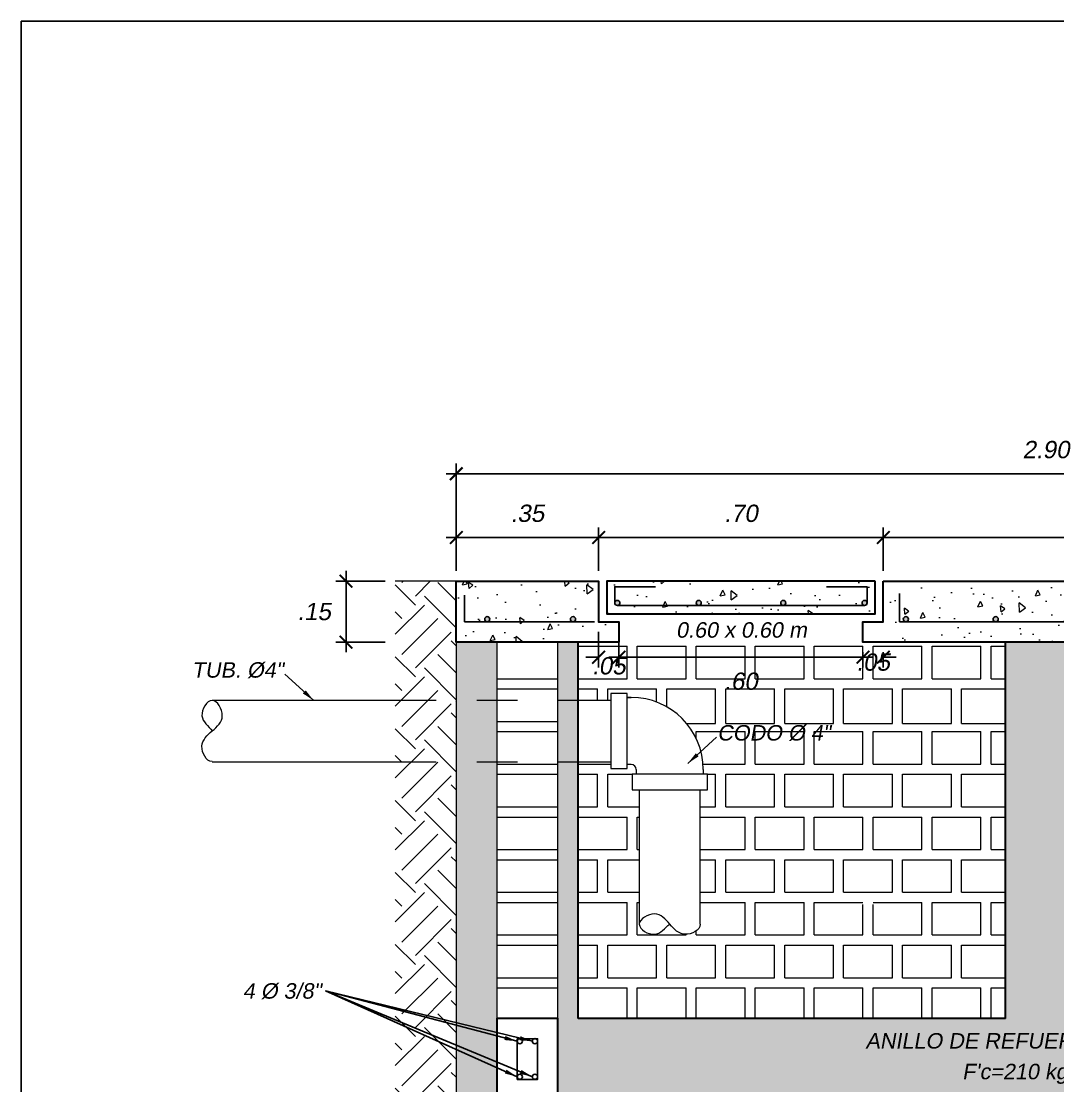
# Model space of a CAD drawing. Header units: metres. Extents: x 4293 to 4528, y 2596 to 2639.
# Drawn here: x 4411.751 to 4414.299, y 2628.145 to 2630.762 of the extents above; entities that cross this region are included whole.
import ezdxf
from ezdxf.enums import TextEntityAlignment as Align

# ---------------------------------------------------------------- set-up
doc = ezdxf.new("R2010")
doc.units = ezdxf.units.M
doc.linetypes.add('DASHED2', pattern=[0.375, 0.25, -0.125])
for name, color, linetype, lineweight in [('a. acero', 150, 'Continuous', 25), ('a. grava', 252, 'Continuous', 5), ('a. Ladrillos', 24, 'Continuous', 15), ('a. terreno', 79, 'Continuous', 9), ('a. Tuberias', 142, 'Continuous', 20), ('A.B LADRILLO', 24, 'Continuous', 5), ('A.Texto', 180, 'Continuous', 5), ('cimiento', 6, 'Continuous', 30), ('concreto', 252, 'Continuous', 5), ('Cotas', 170, 'Continuous', 5), ('Sombreados', 8, 'Continuous', 5)]:
    doc.layers.add(name, color=color, linetype=linetype, lineweight=lineweight)
doc.styles.add('ARIAL', font='arial.ttf', dxfattribs={"oblique": 10})
doc.dimstyles.new('Esc 1-25', dxfattribs={"dimscale": 0.25, "dimtxt": 0.15, "dimasz": 0.125, "dimexe": 0.1, "dimexo": 0.1, "dimgap": 0.15, "dimtad": 2, "dimtih": 1, "dimtoh": 1, "dimzin": 4, "dimdsep": 46, "dimtxsty": 'ARIAL', "dimblk": 'ARCHTICK', "dimcen": 0.5, "dimdle": 0.1, "dimadec": 0, "dimazin": 0, "dimtfac": 1, "dimtofl": 0, "dimtmove": 2, "dimatfit": 3, "dimfxl": 1, "dimtolj": 1, "dimtzin": 0, "dimarcsym": 1})
pattern_1 = [(95, (4379.37553, 2628.99368), (0.1103104, 0.0925614), [0.015, -0.165]), (40, (4379.37553, 2628.99368), (-0.12599843, 0.08675363), [0.012, -0.132]), (145.4514, (4379.38472, 2629.0014), (-0.0156879, 0.17931506), [0.01274804, -0.1402284]), (91.1842, (4379.34724, 2629.02197), (0.1743386, 0.12752275), [0.0225, -0.2475]), (141.6356, (4379.36177, 2629.0326), (-0.0055798, 0.2699423), [0.019122, -0.2103426]), (36.1842, (4379.34724, 2629.02197), (-0.00558, 0.2699423), [0.018, -0.198]), (66, (4379.36846, 2629.02904), (0.1413543, 0.0274765), [0.015, -0.165]), (11, (4379.36846, 2629.02904), (-0.0681417, 0.1369617), [0.012, -0.132]), (116.4514, (4379.38024, 2629.03133), (0.0732127, 0.1644381), [0.01274804, -0.1402284]), (82.5, (4379.37553, 2628.99368), (-0.04535864, 0.04879796), [0, -0.1304, 0, -0.134, 0, -0.1325]), (52.5, (4379.37553, 2628.99368), (-0.01857459, 0.09298189), [0, -0.0764, 0, -0.1274, 0, -0.0505]), (12.5, (4379.34399, 2628.962144), (0.07868363, 0.07230415), [0, -0.05, 0, -0.156, 0, -0.207]), (2.5, (4379.32985, 2628.948), (0.068318, 0.09663196), [0, -0.065, 0, -0.1036, 0, -0.147])]

# ---------------------------------------------------------------- blocks, each defined once
blk = doc.blocks.new('_ArchTick')
at = {"color": 0, "linetype": 'ByBlock', "const_width": 0.15}
blk.add_lwpolyline([(-0.5, -0.5), (0.5, 0.5)], dxfattribs=at)
blk = doc.blocks.new('*D398')
at = {"layer": 'Cotas', "color": 0, "lineweight": -2, "transparency": 16777216}
for p, q in [((4412.5499, 2629.4103), (4412.5499, 2629.2103)), ((4412.6457, 2629.3853), (4412.5249, 2629.3853)), ((4412.6457, 2629.2353), (4412.5249, 2629.2353))]:
    blk.add_line(p, q, dxfattribs=at)
at = {"layer": 'Defpoints', "color": 0, "transparency": 16777216}
for p in [(4412.6707, 2629.3853), (4412.5499, 2629.2353), (4412.6707, 2629.2353)]:
    blk.add_point(p, dxfattribs=at)
at = {"layer": 'Cotas', "color": 0, "lineweight": -2, "transparency": 16777216, "xscale": 0.03125, "yscale": 0.03125, "zscale": 0.03125}
for p, rotation in [((4412.5499, 2629.3853), 90), ((4412.5499, 2629.2353), 270)]:
    blk.add_blockref('_ArchTick', p, dxfattribs=dict(at, rotation=rotation))
at = {"layer": 'Cotas', "color": 0, "transparency": 16777216, "insert": (4412.4713, 2629.3103), "char_height": 0.0425, "attachment_point": 5, "style": 'ARIAL'}
blk.add_mtext('\\A1;.15', dxfattribs=at)
blk = doc.blocks.new('*D415')
at = {"layer": 'Cotas', "color": 0, "lineweight": -2, "transparency": 16777216}
for p, q in [((4413.8707, 2629.4103), (4413.8707, 2629.5176)), ((4415.4707, 2629.4103), (4415.4707, 2629.5176)), ((4415.4957, 2629.4926), (4413.8457, 2629.4926))]:
    blk.add_line(p, q, dxfattribs=at)
at = {"layer": 'Defpoints', "color": 0, "transparency": 16777216}
for p in [(4413.8707, 2629.4926), (4413.8707, 2629.3853), (4415.4707, 2629.3853)]:
    blk.add_point(p, dxfattribs=at)
at = {"layer": 'Cotas', "color": 0, "lineweight": -2, "transparency": 16777216, "xscale": 0.03125, "yscale": 0.03125, "zscale": 0.03125, "rotation": 180}
blk.add_blockref('_ArchTick', (4413.8707, 2629.4926), dxfattribs=at)
at = {"layer": 'Cotas', "color": 0, "lineweight": -2, "transparency": 16777216, "xscale": 0.03125, "yscale": 0.03125, "zscale": 0.03125}
blk.add_blockref('_ArchTick', (4415.4707, 2629.4926), dxfattribs=at)
at = {"layer": 'Cotas', "color": 0, "transparency": 16777216, "insert": (4414.6707, 2629.5518), "char_height": 0.0425, "attachment_point": 5, "style": 'ARIAL'}
blk.add_mtext('\\A1;1.60', dxfattribs=at)
blk = doc.blocks.new('*D416')
at = {"layer": 'Cotas', "color": 0, "lineweight": -2, "transparency": 16777216}
for p, q in [((4413.1707, 2629.4103), (4413.1707, 2629.5176)), ((4413.8707, 2629.4103), (4413.8707, 2629.5176)), ((4413.8957, 2629.4926), (4413.1457, 2629.4926))]:
    blk.add_line(p, q, dxfattribs=at)
at = {"layer": 'Defpoints', "color": 0, "transparency": 16777216}
for p in [(4413.1707, 2629.4926), (4413.1707, 2629.3853), (4413.8707, 2629.3853)]:
    blk.add_point(p, dxfattribs=at)
at = {"layer": 'Cotas', "color": 0, "lineweight": -2, "transparency": 16777216, "xscale": 0.03125, "yscale": 0.03125, "zscale": 0.03125, "rotation": 180}
blk.add_blockref('_ArchTick', (4413.1707, 2629.4926), dxfattribs=at)
at = {"layer": 'Cotas', "color": 0, "lineweight": -2, "transparency": 16777216, "xscale": 0.03125, "yscale": 0.03125, "zscale": 0.03125}
blk.add_blockref('_ArchTick', (4413.8707, 2629.4926), dxfattribs=at)
at = {"layer": 'Cotas', "color": 0, "transparency": 16777216, "insert": (4413.5207, 2629.5518), "char_height": 0.0425, "attachment_point": 5, "style": 'ARIAL'}
blk.add_mtext('\\A1;.70', dxfattribs=at)
blk = doc.blocks.new('*D417')
at = {"layer": 'Cotas', "color": 0, "lineweight": -2, "transparency": 16777216}
for p, q in [((4412.8207, 2629.4103), (4412.8207, 2629.5176)), ((4413.1707, 2629.4103), (4413.1707, 2629.5176)), ((4413.1957, 2629.4926), (4412.7957, 2629.4926))]:
    blk.add_line(p, q, dxfattribs=at)
at = {"layer": 'Defpoints', "color": 0, "transparency": 16777216}
for p in [(4412.8207, 2629.4926), (4412.8207, 2629.3853), (4413.1707, 2629.3853)]:
    blk.add_point(p, dxfattribs=at)
at = {"layer": 'Cotas', "color": 0, "lineweight": -2, "transparency": 16777216, "xscale": 0.03125, "yscale": 0.03125, "zscale": 0.03125, "rotation": 180}
blk.add_blockref('_ArchTick', (4412.8207, 2629.4926), dxfattribs=at)
at = {"layer": 'Cotas', "color": 0, "lineweight": -2, "transparency": 16777216, "xscale": 0.03125, "yscale": 0.03125, "zscale": 0.03125}
blk.add_blockref('_ArchTick', (4413.1707, 2629.4926), dxfattribs=at)
at = {"layer": 'Cotas', "color": 0, "transparency": 16777216, "insert": (4412.9957, 2629.5519), "char_height": 0.0425, "attachment_point": 5, "style": 'ARIAL'}
blk.add_mtext('\\A1;.35', dxfattribs=at)
blk = doc.blocks.new('*D418')
at = {"layer": 'Cotas', "color": 0, "lineweight": -2, "transparency": 16777216}
for p, q in [((4412.8207, 2629.4103), (4412.8207, 2629.6743)), ((4415.7207, 2629.4103), (4415.7207, 2629.6743)), ((4415.7457, 2629.6493), (4412.7957, 2629.6493))]:
    blk.add_line(p, q, dxfattribs=at)
at = {"layer": 'Defpoints', "color": 0, "transparency": 16777216}
for p in [(4412.8207, 2629.6493), (4412.8207, 2629.3853), (4415.7207, 2629.3853)]:
    blk.add_point(p, dxfattribs=at)
at = {"layer": 'Cotas', "color": 0, "lineweight": -2, "transparency": 16777216, "xscale": 0.03125, "yscale": 0.03125, "zscale": 0.03125, "rotation": 180}
blk.add_blockref('_ArchTick', (4412.8207, 2629.6493), dxfattribs=at)
at = {"layer": 'Cotas', "color": 0, "lineweight": -2, "transparency": 16777216, "xscale": 0.03125, "yscale": 0.03125, "zscale": 0.03125}
blk.add_blockref('_ArchTick', (4415.7207, 2629.6493), dxfattribs=at)
at = {"layer": 'Cotas', "color": 0, "transparency": 16777216, "insert": (4414.2707, 2629.7085), "char_height": 0.0425, "attachment_point": 5, "style": 'ARIAL'}
blk.add_mtext('\\A1;2.90', dxfattribs=at)
blk = doc.blocks.new('A$C1AAA6F8B')
at = {"layer": 'a. Tuberias'}
for p, q in [((1.0451, 0.5926), (1.0051, 0.5926)), ((1.0051, 0.5926), (1.0051, 0.4076)), ((1.0451, 0.4076), (1.0451, 0.5926)), ((1.0451, 0.5826), (1.0551, 0.5826)), ((1.0551, 0.5826), (1.0451, 0.5826)), ((1.0051, 0.5751), (0.8751, 0.5751)), ((0.5251, 0.4235), (0.0251, 0.4235)), ((1.0051, 0.4235), (0.8751, 0.4235)), ((1.0051, 0.4076), (1.0451, 0.4076)), ((1.0551, 0.4176), (1.0451, 0.4176)), ((1.0576, 0.3951), (1.2426, 0.3951)), ((1.0576, 0.3951), (1.0576, 0.3551)), ((1.0676, 0.4051), (1.0676, 0.3951)), ((1.2326, 0.4051), (1.2326, 0.3951)), ((1.2426, 0.3551), (1.2426, 0.3951)), ((1.0576, 0.3551), (1.2426, 0.3551))]:
    blk.add_line(p, q, dxfattribs=at)
for points in [[(0.5251, 0.5751), (0.0251, 0.5751)], [(1.0751, 0.3551), (1.0751, 0.0251)], [(1.2251, 0.0251), (1.2251, 0.3551)]]:
    blk.add_lwpolyline(points, dxfattribs=at)
for centre, radius, start, end in [((1.0551, 0.4051), 0.1775, 0, 90), ((1.0551, 0.4035), 0.1775, 106.3611, 106.7151), ((1.0551, 0.4051), 0.0125, 0, 90), ((1.0551, 0.4051), 0.1775, 343.2849, 343.6389)]:
    blk.add_arc(centre, radius, start, end, dxfattribs=at)
for points, start_tangent, end_tangent in [([(0.0251, 0.4251), (0.0001, 0.4626), (0.0251, 0.5001), (0.0501, 0.5376), (0.0251, 0.5751), (0.0001, 0.5376), (0.0251, 0.5001)], (-1, 0), (0.5547, -0.83205)), ([(1.2251, 0.0251), (1.1876, 0.0001), (1.1501, 0.0251), (1.1126, 0.0501), (1.0751, 0.0251), (1.1126, 0.0001), (1.1501, 0.0251)], (0, -1), (0.83205, 0.5547))]:
    blk.add_spline(points, degree=3, dxfattribs=dict(at, start_tangent=start_tangent, end_tangent=end_tangent))
blk = doc.blocks.new('*D589')
at = {"layer": 'Cotas', "color": 0, "lineweight": -2, "transparency": 16777216}
for p, q in [((4413.1707, 2629.2603), (4413.1707, 2629.1732)), ((4413.2207, 2629.2603), (4413.2207, 2629.1732)), ((4413.1707, 2629.1982), (4413.1394, 2629.1982)), ((4413.2207, 2629.1982), (4413.2519, 2629.1982))]:
    blk.add_line(p, q, dxfattribs=at)
at = {"layer": 'Defpoints', "color": 0, "transparency": 16777216}
for p in [(4413.1707, 2629.2853), (4413.2207, 2629.2853), (4413.2207, 2629.1982)]:
    blk.add_point(p, dxfattribs=at)
at = {"layer": 'Cotas', "color": 0, "lineweight": -2, "transparency": 16777216, "xscale": 0.03125, "yscale": 0.03125, "zscale": 0.03125}
blk.add_blockref('_ArchTick', (4413.1707, 2629.1982), dxfattribs=at)
at = {"layer": 'Cotas', "color": 0, "lineweight": -2, "transparency": 16777216, "xscale": 0.03125, "yscale": 0.03125, "zscale": 0.03125, "rotation": 180}
blk.add_blockref('_ArchTick', (4413.2207, 2629.1982), dxfattribs=at)
at = {"layer": 'Cotas', "color": 0, "transparency": 16777216, "insert": (4413.1957, 2629.1769), "char_height": 0.0425, "attachment_point": 5, "style": 'ARIAL'}
blk.add_mtext('\\A1;.05', dxfattribs=at)
blk = doc.blocks.new('*D590')
at = {"layer": 'Cotas', "color": 0, "lineweight": -2, "transparency": 16777216}
for p, q in [((4413.2207, 2629.2603), (4413.2207, 2629.1732)), ((4413.1957, 2629.1982), (4413.8457, 2629.1982)), ((4413.8207, 2629.2103), (4413.8207, 2629.1732))]:
    blk.add_line(p, q, dxfattribs=at)
at = {"layer": 'Defpoints', "color": 0, "transparency": 16777216}
for p in [(4413.2207, 2629.2853), (4413.8207, 2629.2353), (4413.8207, 2629.1982)]:
    blk.add_point(p, dxfattribs=at)
at = {"layer": 'Cotas', "color": 0, "lineweight": -2, "transparency": 16777216, "xscale": 0.03125, "yscale": 0.03125, "zscale": 0.03125, "rotation": 180}
blk.add_blockref('_ArchTick', (4413.2207, 2629.1982), dxfattribs=at)
at = {"layer": 'Cotas', "color": 0, "lineweight": -2, "transparency": 16777216, "xscale": 0.03125, "yscale": 0.03125, "zscale": 0.03125}
blk.add_blockref('_ArchTick', (4413.8207, 2629.1982), dxfattribs=at)
at = {"layer": 'Cotas', "color": 0, "transparency": 16777216, "insert": (4413.5207, 2629.139), "char_height": 0.0425, "attachment_point": 5, "style": 'ARIAL'}
blk.add_mtext('\\A1;.60', dxfattribs=at)
blk = doc.blocks.new('*D591')
at = {"layer": 'Cotas', "color": 0, "lineweight": -2, "transparency": 16777216}
for p, q in [((4413.8207, 2629.1982), (4413.7894, 2629.1982)), ((4413.8207, 2629.2103), (4413.8207, 2629.1732)), ((4413.8707, 2629.2103), (4413.8707, 2629.1732)), ((4413.8707, 2629.1982), (4413.9019, 2629.1982))]:
    blk.add_line(p, q, dxfattribs=at)
at = {"layer": 'Defpoints', "color": 0, "transparency": 16777216}
for p in [(4413.8207, 2629.2353), (4413.8707, 2629.2353), (4413.8707, 2629.1982)]:
    blk.add_point(p, dxfattribs=at)
at = {"layer": 'Cotas', "color": 0, "lineweight": -2, "transparency": 16777216, "xscale": 0.03125, "yscale": 0.03125, "zscale": 0.03125}
blk.add_blockref('_ArchTick', (4413.8207, 2629.1982), dxfattribs=at)
at = {"layer": 'Cotas', "color": 0, "lineweight": -2, "transparency": 16777216, "xscale": 0.03125, "yscale": 0.03125, "zscale": 0.03125, "rotation": 180}
blk.add_blockref('_ArchTick', (4413.8707, 2629.1982), dxfattribs=at)
at = {"layer": 'Cotas', "color": 0, "transparency": 16777216, "insert": (4413.8457, 2629.186), "char_height": 0.0425, "attachment_point": 5, "style": 'ARIAL'}
blk.add_mtext('\\A1;.05', dxfattribs=at)

msp = doc.modelspace()

# ---------------------------------------------------------------- hatches: boundary and pattern name
h = msp.add_hatch(color=1)
h.set_gradient(color1=(255, 0, 0), color2=(255, 20, 20), one_color=1, tint=0.54)
edge = h.paths.add_edge_path()
edge.add_arc((4412.897, 2629.2917), 0.00635, 0, 360)
edge = h.paths.add_edge_path()
edge.add_arc((4413.1078, 2629.2917), 0.00635, 0, 360)
edge = h.paths.add_edge_path()
edge.add_arc((4413.2168, 2629.3316), 0.00625, 0, 360)
edge = h.paths.add_edge_path()
edge.add_arc((4413.4168, 2629.3316), 0.00625, 0, 360)
edge = h.paths.add_edge_path()
edge.add_arc((4413.6246, 2629.3316), 0.00625, 0, 360)
edge = h.paths.add_edge_path()
edge.add_arc((4413.8246, 2629.3316), 0.00625, 0, 360)
edge = h.paths.add_edge_path()
edge.add_arc((4413.9261, 2629.2917), 0.00635, 0, 360)
edge = h.paths.add_edge_path()
edge.add_arc((4414.1469, 2629.2917), 0.00635, 0, 360)
edge = h.paths.add_edge_path()
edge.add_arc((4414.3573, 2629.2917), 0.00635, 0, 360)
edge = h.paths.add_edge_path()
edge.add_arc((4414.5573, 2629.2917), 0.00635, 0, 360)
edge = h.paths.add_edge_path()
edge.add_arc((4414.7573, 2629.2917), 0.00635, 0, 360)
edge = h.paths.add_edge_path()
edge.add_arc((4415.0618, 2629.2917), 0.00635, 0, 360)
edge = h.paths.add_edge_path()
edge.add_arc((4415.2707, 2629.2917), 0.00635, 0, 360)
edge = h.paths.add_edge_path()
edge.add_arc((4415.4707, 2629.2917), 0.00635, 0, 360)
at = {"layer": 'a. acero'}
h = msp.add_hatch(color=1, dxfattribs=at)
h.set_gradient(color1=(255, 0, 0), color2=(255, 20, 20), one_color=1, tint=0.54)
h.paths.add_polyline_path([(4415.458, 2629.2917, 1), (4415.4707, 2629.2917, 1)])
h.paths.add_polyline_path([(4415.658, 2629.2917, 1), (4415.6707, 2629.2917, 1)])
edge = h.paths.add_edge_path()
edge.add_arc((4412.897, 2629.2917), 0.00635, 0, 360)
edge = h.paths.add_edge_path()
edge.add_arc((4413.1078, 2629.2917), 0.00635, 0, 360)
edge = h.paths.add_edge_path()
edge.add_arc((4413.2168, 2629.3316), 0.00625, 0, 360)
edge = h.paths.add_edge_path()
edge.add_arc((4413.4168, 2629.3316), 0.00625, 0, 360)
edge = h.paths.add_edge_path()
edge.add_arc((4413.6246, 2629.3316), 0.00625, 0, 360)
edge = h.paths.add_edge_path()
edge.add_arc((4413.8246, 2629.3316), 0.00625, 0, 360)
edge = h.paths.add_edge_path()
edge.add_arc((4413.9261, 2629.2917), 0.00635, 0, 360)
edge = h.paths.add_edge_path()
edge.add_arc((4414.1469, 2629.2917), 0.00635, 0, 360)
edge = h.paths.add_edge_path()
edge.add_arc((4414.3573, 2629.2917), 0.00635, 0, 360)
edge = h.paths.add_edge_path()
edge.add_arc((4414.5573, 2629.2917), 0.00635, 0, 360)
edge = h.paths.add_edge_path()
edge.add_arc((4414.7573, 2629.2917), 0.00635, 0, 360)
edge = h.paths.add_edge_path()
edge.add_arc((4415.0618, 2629.2917), 0.00635, 0, 360)
edge = h.paths.add_edge_path()
edge.add_arc((4415.2707, 2629.2917), 0.00635, 0, 360)
edge = h.paths.add_edge_path()
edge.add_arc((4415.4707, 2629.2917), 0.00635, 0, 360)
at = {"layer": 'a. grava'}
h = msp.add_hatch(dxfattribs=at)
h.set_pattern_fill('GRAVEL', color=256, scale=0.1, style=0)
h.set_pattern_definition([(228.0128, (4355.521061, 2629.093681), (-0.7999998232, -0.9000001342), [0.0134536, -1.3319088]), (184.9697, (4355.512061, 2629.083681), (1.20000010515, 0.0999991307), [0.0230868, -2.2855925]), (132.5104, (4355.489061, 2629.081681), (0.99999907183, -1.1000008674), [0.0162788, -1.6116032]), (267.2737, (4355.450061, 2629.056681), (0.09999960177, 2.0000000295), [0.0210238, -2.0813558]), (292.8337, (4355.449061, 2629.035681), (-0.50000099054, 1.19999964118), [0.0206155, -2.0409373]), (357.2737, (4355.457061, 2629.016681), (-2.0000000295, 0.09999960177), [0.0210238, -2.0813558]), (37.6942, (4355.478061, 2629.015681), (-1.30000073456, -0.99999904052), [0.0278029, -2.7524849]), (72.2553, (4355.500061, 2629.032681), (0.70000107627, 2.19999962312), [0.0262488, -2.5986321]), (121.4296, (4355.508061, 2629.057681), (-0.8000008234, 1.29999950365), [0.021095, -2.0884073]), (175.2364, (4355.497061, 2629.075681), (1.1000000946, -0.0999991533), [0.0240832, -1.1800763]), (222.3974, (4355.4730612, 2629.077681), (-1.2000007351, -1.0999992082), [0.0311448, -3.0833375]), (138.8141, (4355.549061, 2629.055681), (-0.7000002947, 0.5999997313), [0.0106301, -1.0523844]), (171.4692, (4355.541061, 2629.062681), (1.2999998285, -0.200000791), [0.0202237, -2.0021511]), (225, (4355.52106, 2629.06568), (-1e-17, -0.10000003), [0.0141421, -0.1272792]), (203.1986, (4355.514061, 2629.077681), (0.499999973, 0.2000001325), [0.0076158, -0.7539615]), (291.8014, (4355.507061, 2629.074681), (-0.099999991, 0.3000000273), [0.0107703, -0.5277462]), (30.9638, (4355.511061, 2629.064681), (0.299999802, 0.2000002484), [0.0174929, -0.5656023]), (161.5651, (4355.52606, 2629.07368), (0.200000043, -0.09999984), [0.0126491, -0.3035787]), (16.3895, (4355.449061, 2629.074681), (1.00000021984, 0.299999271), [0.01772, -1.7542845]), (70.3462, (4355.466061, 2629.079681), (-0.3999995247, -1.10000021356), [0.0148661, -1.4717408]), (293.1986, (4355.526061, 2629.093681), (-0.2000001325, 0.499999973), [0.0152315, -0.7463458]), (343.6105, (4355.532061, 2629.079681), (-1.00000021984, 0.299999271), [0.01772, -1.7542845]), (339.444, (4355.449061, 2629.012681), (-0.5000001845, 0.1999995996), [0.017088, -0.8373124]), (294.7751, (4355.465061, 2629.006681), (-0.4999992189, 1.1000003422), [0.0143178, -1.4174643]), (66.8014, (4355.527061, 2628.993681), (0.2000001325, 0.499999973), [0.0152315, -0.7463458]), (17.354, (4355.533061, 2629.007681), (-1.3000002019, -0.3999994502), [0.0167631, -1.6595424]), (69.444, (4355.478061, 2628.993681), (-0.1999995996, -0.5000001845), [0.008544, -0.8458564]), (101.3099, (4355.521061, 2628.993681), (-0.099999763, 0.400000075), [0.005099, -0.5048029]), (165.9638, (4355.52006, 2628.99868), (0.300000055, -0.099999806), [0.0206155, -0.391695]), (186.009, (4355.500061, 2629.003681), (0.9999999751, 0.09999993175), [0.019105, -1.8913923]), (303.6901, (4355.51106, 2629.05568), (-0.100000133, 0.199999956), [0.0144222, -0.3461329]), (353.1572, (4355.519061, 2629.043681), (1.69999993655, -0.2000007998), [0.0251794, -2.4927563]), (60.9454, (4355.544061, 2629.040681), (-0.4000000027, -0.7000000385), [0.0102956, -1.0192674]), (90, (4355.54906, 2629.04968), (-0.1, 0.1), [0.006, -0.094]), (120.2564, (4355.498061, 2629.006681), (0.3999994887, -0.7000002456), [0.0138924, -1.375352]), (48.0128, (4355.491061, 2629.018681), (0.7999998232, 0.9000001342), [0.0269072, -1.3184552]), (0, (4355.50906, 2629.03868), (0.1, 0.1), [0.026, -0.074]), (325.3048, (4355.535061, 2629.038681), (-0.9999994259, 0.70000086096), [0.0158114, -1.5653274]), (254.0546, (4355.548061, 2629.029681), (-0.099999989, -0.4000000127), [0.0145602, -0.7134508]), (207.646, (4355.544061, 2629.015681), (-1.89999958072, -1.00000077132), [0.0237065, -2.3469474]), (175.4261, (4355.523061, 2629.004681), (-1.30000005583, 0.09999948012), [0.0250799, -2.4829074])])
h.paths.add_polyline_path([(4412.9207, 2629.2353), (4412.8207, 2629.2353), (4412.8207, 2625.6403), (4412.9207, 2625.6403)])
at = {"layer": 'a. terreno', "ltscale": 0.5}
h = msp.add_hatch(dxfattribs=at)
h.set_pattern_fill('EARTH', color=256, scale=0.5, angle=45, style=0)
h.set_pattern_definition([(45, (4249.37845, 2616.79735), (1e-17, 0.1767767), [0.125, -0.125]), (45, (4249.34531, 2616.83049), (1e-17, 0.1767767), [0.125, -0.125]), (45, (4249.31216, 2616.86364), (1e-17, 0.1767767), [0.125, -0.125]), (135, (4249.31216, 2616.88573), (-0.1767767, 3e-17), [0.125, -0.125]), (135, (4249.34531, 2616.91888), (-0.1767767, 3e-17), [0.125, -0.125]), (135, (4249.37845, 2616.95203), (-0.1767767, 3e-17), [0.125, -0.125])])
h.paths.add_polyline_path([(4412.8207, 2629.3853), (4412.6707, 2629.3853), (4412.6707, 2625.6403), (4412.8207, 2625.6403)])
at = {"layer": 'concreto', "ltscale": 2}
h = msp.add_hatch(dxfattribs=at)
h.set_pattern_fill('AR-CONC', color=256, scale=0.02, angle=45, style=0)
h.set_pattern_definition([(95, (4379.37553, 2628.99368), (0.1103104, 0.0925614), [0.015, -0.165]), (40, (4379.37553, 2628.99368), (-0.12599843, 0.0867536), [0.012, -0.132]), (145.4514, (4379.38472, 2629.0014), (-0.0156879, 0.17931506), [0.01274804, -0.1402284]), (91.1842, (4379.34724, 2629.02197), (0.1743386, 0.12752275), [0.0225, -0.2475]), (141.6356, (4379.36177, 2629.0326), (-0.0055798, 0.2699423), [0.019122, -0.2103426]), (36.1842, (4379.34724, 2629.02197), (-0.00558, 0.2699423), [0.018, -0.198]), (66, (4379.36846, 2629.02904), (0.1413543, 0.0274765), [0.015, -0.165]), (11, (4379.36846, 2629.02904), (-0.0681417, 0.1369617), [0.012, -0.132]), (116.4514, (4379.38024, 2629.03133), (0.0732127, 0.1644381), [0.01274804, -0.1402284]), (82.5, (4379.37553, 2628.99368), (-0.04535864, 0.04879796), [0, -0.1304, 0, -0.134, 0, -0.1325]), (52.5, (4379.37553, 2628.99368), (-0.01857459, 0.09298189), [0, -0.0764, 0, -0.1274, 0, -0.0505]), (12.5, (4379.34399, 2628.962144), (0.07868363, 0.07230415), [0, -0.05, 0, -0.156, 0, -0.207]), (2.5, (4379.32985, 2628.948), (0.068318, 0.09663196), [0, -0.065, 0, -0.1036, 0, -0.147])])
h.paths.add_polyline_path([(4412.8207, 2629.2353), (4413.2207, 2629.2353), (4413.2207, 2629.2853), (4413.1707, 2629.2853), (4413.1707, 2629.3853), (4412.8207, 2629.3853)])
h.paths.add_polyline_path([(4412.8907, 2629.3553), (4413.1141, 2629.3553), (4413.1141, 2629.2917, -0.414214), (4413.1078, 2629.2853), (4412.897, 2629.2853, -0.414214), (4412.8907, 2629.2917)], flags=16)
h.paths.add_polyline_path([(4412.9034, 2629.349, -1), (4412.8907, 2629.349, -1)], flags=16)
h.paths.add_polyline_path([(4413.1141, 2629.349, -1), (4413.1014, 2629.349, -1)], flags=16)
h.paths.add_polyline_path([(4413.1078, 2629.2853, -0.414214), (4413.1014, 2629.2917, -1), (4413.1141, 2629.2917), (4413.1141, 2629.349, -1), (4413.1014, 2629.349, -0.414214), (4413.1078, 2629.3553), (4412.897, 2629.3553, -0.414214), (4412.9034, 2629.349, -1), (4412.8907, 2629.349), (4412.8907, 2629.2917, -1), (4412.9034, 2629.2917, -0.414214), (4412.897, 2629.2853)], flags=17)
at = {"layer": 'concreto'}
h = msp.add_hatch(dxfattribs=at)
h.set_pattern_fill('AR-CONC', color=256, scale=0.02, angle=45, style=0)
h.set_pattern_definition(pattern_1)
h.paths.add_polyline_path([(4413.1907, 2629.3853), (4413.1907, 2629.3053), (4413.8507, 2629.3053), (4413.8507, 2629.3853)])
h.paths.add_polyline_path([(4413.4168, 2629.3253, -2.414214), (4413.423, 2629.3316, -0.414214), (4413.4168, 2629.3253), (4413.6246, 2629.3253, -2.414214), (4413.6308, 2629.3316, -0.414214), (4413.6246, 2629.3253), (4413.8246, 2629.3253, -2.414214), (4413.8308, 2629.3316, -0.414214), (4413.8246, 2629.3253), (4413.2168, 2629.3253, -2.414214), (4413.223, 2629.3316, -0.414214), (4413.2168, 2629.3253)], flags=16)
h = msp.add_hatch(dxfattribs=at)
h.set_pattern_fill('AR-CONC', color=256, scale=0.02, angle=45, style=0)
h.set_pattern_definition(pattern_1)
h.paths.add_polyline_path([(4413.8707, 2629.3853), (4413.8707, 2629.2353), (4415.7207, 2629.2353), (4415.7207, 2629.3853), (4415.1392, 2629.3853), (4415.1497, 2629.3452), (4415.0924, 2629.3853)])
at = {"layer": 'concreto', "ltscale": 0.5}
h = msp.add_hatch(dxfattribs=at)
h.set_pattern_fill('AR-CONC', color=256, scale=0.02, angle=45, style=0)
h.set_pattern_definition([(95, (4266.67624, 2616.79735), (0.1103104, 0.09256142), [0.015, -0.165]), (40, (4266.67624, 2616.79735), (-0.12599843, 0.08675363), [0.012, -0.132]), (145.4514, (4266.68544, 2616.80506), (-0.0156879, 0.17931506), [0.01274804, -0.14022842]), (91.1842, (4266.64796, 2616.82563), (0.1743386, 0.12752275), [0.0225, -0.2475]), (141.6356, (4266.66249, 2616.83626), (-0.0055798, 0.26994234), [0.01912206, -0.2103426]), (36.1842, (4266.64796, 2616.82563), (-0.00558, 0.26994233), [0.018, -0.198]), (66, (4266.66917, 2616.8327), (0.14135431, 0.027476495), [0.015, -0.165]), (11, (4266.66917, 2616.8327), (-0.06814172, 0.13696169), [0.012, -0.132]), (116.4514, (4266.68095, 2616.83499), (0.07321272, 0.16443812), [0.01274804, -0.14022842]), (82.5, (4266.676245, 2616.797346), (-0.045358637, 0.048797964), [0, -0.1304, 0, -0.134, 0, -0.1325]), (52.5, (4266.676245, 2616.797346), (-0.01857459, 0.09298189), [0, -0.0764, 0, -0.1274, 0, -0.0505]), (12.5, (4266.64471, 2616.76581), (0.078683633, 0.072304152), [0, -0.05, 0, -0.156, 0, -0.207]), (2.5, (4266.63057, 2616.75167), (0.068317997, 0.09663196), [0, -0.065, 0, -0.1036, 0, -0.147])])
h.paths.add_polyline_path([(4415.1207, 2626.1403), (4415.4707, 2626.1403), (4415.4707, 2626.2903), (4415.4707, 2627.1003), (4415.4707, 2627.3003), (4415.4707, 2628.1103), (4415.4707, 2628.3103), (4415.4707, 2629.2353), (4415.4207, 2629.2353), (4415.4207, 2628.3103), (4414.3707, 2628.3103), (4414.3707, 2629.2353), (4414.1707, 2629.2353), (4414.1707, 2628.3103), (4413.1207, 2628.3103), (4413.1207, 2628.9403), (4413.0707, 2628.9403), (4413.0707, 2628.3103), (4413.0707, 2628.1103), (4413.0707, 2627.3003), (4413.0707, 2627.1003), (4413.0707, 2626.2903), (4413.0707, 2626.1403), (4413.4207, 2626.1403)])
h.paths.add_polyline_path([(4414.1707, 2626.2903), (4413.1207, 2626.2903), (4413.1207, 2627.1003), (4414.1707, 2627.1003)], flags=16)
h.paths.add_polyline_path([(4414.3707, 2627.1003), (4415.4207, 2627.1003), (4415.4207, 2626.2903), (4414.3707, 2626.2903)], flags=16)
h.paths.add_polyline_path([(4414.1707, 2627.3003), (4413.1207, 2627.3003), (4413.1207, 2628.1103), (4414.1707, 2628.1103)], flags=16)
h.paths.add_polyline_path([(4414.3707, 2627.3003), (4414.3707, 2628.1103), (4415.4207, 2628.1103), (4415.4207, 2627.3003)], flags=16)
h.paths.add_polyline_path([(4413.0707, 2629.0919), (4413.1207, 2629.0919), (4413.1207, 2629.2353), (4413.0707, 2629.2353)])
h.paths.add_polyline_path([(4413.0707, 2628.9403), (4413.1207, 2628.9403), (4413.1207, 2629.0919), (4413.0707, 2629.0919)], flags=17)

# ---------------------------------------------------------------- linework, layer by layer
at = {"ltscale": 0.5}
msp.add_lwpolyline([(4411.7515, 2630.7619), (4416.9051, 2630.7619), (4416.9051, 2624.1699), (4411.7515, 2624.1699)], close=True, dxfattribs=at)
at = {"layer": 'a. acero'}
for points in [[(4413.2105, 2629.3316), (4413.2105, 2629.3716), (4413.3105, 2629.3716)], [(4413.8308, 2629.3316), (4413.8308, 2629.3716), (4413.7308, 2629.3716)], [(4412.841, 2629.2853), (4412.841, 2629.3512)], [(4413.9107, 2629.2853), (4413.9107, 2629.3553)], [(4413.8246, 2629.3253), (4413.2168, 2629.3253)], [(4413.1603, 2629.2853), (4412.841, 2629.2853)], [(4415.6643, 2629.2853), (4413.9107, 2629.2853)]]:
    msp.add_lwpolyline(points, dxfattribs=at)
msp.add_lwpolyline([(4412.9707, 2628.1603), (4413.0207, 2628.1603), (4413.0207, 2628.2603), (4412.9707, 2628.2603)], close=True, dxfattribs=at)
at = {"layer": 'a. acero', "ltscale": 0.005}
for centre in [(4413.2168, 2629.3316), (4413.4168, 2629.3316), (4413.6246, 2629.3316), (4413.8246, 2629.3316)]:
    msp.add_circle(centre, 0.00625, dxfattribs=at)
at = {"layer": 'a. acero'}
for centre in [(4412.897, 2629.2917), (4413.1078, 2629.2917), (4413.9261, 2629.2917), (4414.1469, 2629.2917), (4412.977, 2628.254), (4413.0143, 2628.254), (4412.977, 2628.1667), (4413.0143, 2628.1667)]:
    msp.add_circle(centre, 0.00635, dxfattribs=at)
at = {"layer": 'a. grava'}
msp.add_line((4412.8207, 2629.2353), (4412.8207, 2625.6403), dxfattribs=at)
at = {"layer": 'a. Ladrillos'}
for p, q in [((4412.9207, 2629.2353), (4412.9207, 2628.3103)), ((4413.0707, 2628.3103), (4413.0707, 2629.2353)), ((4412.9207, 2629.1453), (4413.0707, 2629.1453)), ((4412.9207, 2629.1203), (4413.0707, 2629.1203)), ((4412.9207, 2629.0403), (4413.0707, 2629.0403)), ((4412.9207, 2629.0153), (4413.0707, 2629.0153)), ((4412.9207, 2628.9353), (4413.0707, 2628.9353)), ((4412.9207, 2628.9103), (4413.0707, 2628.9103)), ((4412.9207, 2628.8303), (4413.0707, 2628.8303)), ((4412.9207, 2628.8053), (4413.0707, 2628.8053)), ((4412.9207, 2628.7253), (4413.0707, 2628.7253)), ((4412.9207, 2628.7003), (4413.0707, 2628.7003)), ((4412.9207, 2628.6203), (4413.0707, 2628.6203)), ((4412.9207, 2628.5953), (4413.0707, 2628.5953)), ((4412.9207, 2628.5153), (4413.0707, 2628.5153)), ((4413.3857, 2628.5153), (4413.3857, 2628.5169)), ((4412.9207, 2628.4903), (4413.0707, 2628.4903)), ((4412.9207, 2628.4103), (4413.0707, 2628.4103)), ((4412.9207, 2628.3853), (4413.0707, 2628.3853))]:
    msp.add_line(p, q, dxfattribs=at)
msp.add_lwpolyline([(4413.2657, 2628.5953), (4413.2707, 2628.5953)], dxfattribs=at)
at = {"layer": 'a. terreno'}
msp.add_line((4412.8207, 2629.3853), (4412.6707, 2629.3853), dxfattribs=at)
at = {"layer": 'a. Tuberias', "linetype": 'DASHED2', "ltscale": 0.1}
for p, q in [((4413.1711, 2629.0919), (4412.7207, 2629.0919)), ((4413.1711, 2628.9403), (4412.7207, 2628.9403))]:
    msp.add_line(p, q, dxfattribs=at)
at = {"layer": 'A.B LADRILLO'}
for p, q in [((4413.2407, 2629.1453), (4413.2407, 2629.2253)), ((4413.2657, 2629.1453), (4413.2657, 2629.2253)), ((4413.3857, 2629.1453), (4413.3857, 2629.2253)), ((4413.4107, 2629.1453), (4413.4107, 2629.2253)), ((4413.5307, 2629.1453), (4413.5307, 2629.2253)), ((4413.5557, 2629.1453), (4413.5557, 2629.2253)), ((4413.6757, 2629.1453), (4413.6757, 2629.2253)), ((4413.7007, 2629.1453), (4413.7007, 2629.2253)), ((4413.8207, 2629.1453), (4413.8207, 2629.2253)), ((4413.8457, 2629.1453), (4413.8457, 2629.2253)), ((4413.9657, 2629.1453), (4413.9657, 2629.2253)), ((4413.9907, 2629.1453), (4413.9907, 2629.2253)), ((4414.1107, 2629.1453), (4414.1107, 2629.2253)), ((4414.1357, 2629.1453), (4414.1357, 2629.2253)), ((4413.1682, 2629.0919), (4413.1682, 2629.1203)), ((4413.1932, 2629.0919), (4413.1932, 2629.1203)), ((4413.3132, 2629.088), (4413.3132, 2629.1203)), ((4413.3382, 2629.0763), (4413.3382, 2629.1203)), ((4413.4582, 2629.0353), (4413.4582, 2629.1203)), ((4413.4832, 2629.0353), (4413.4832, 2629.1203)), ((4413.6032, 2629.0353), (4413.6032, 2629.1203)), ((4413.6282, 2629.0353), (4413.6282, 2629.1203)), ((4413.7482, 2629.0353), (4413.7482, 2629.1203)), ((4413.7732, 2629.0353), (4413.7732, 2629.1203)), ((4413.8932, 2629.0353), (4413.8932, 2629.1203)), ((4413.9182, 2629.0353), (4413.9182, 2629.1203)), ((4414.0382, 2629.0353), (4414.0382, 2629.1203)), ((4414.0632, 2629.0353), (4414.0632, 2629.1203)), ((4413.4107, 2628.9987), (4413.4107, 2629.0153)), ((4413.5307, 2628.9353), (4413.5307, 2629.0153)), ((4413.5557, 2628.9353), (4413.5557, 2629.0153)), ((4413.6757, 2628.9353), (4413.6757, 2629.0153)), ((4413.7007, 2628.9353), (4413.7007, 2629.0153)), ((4413.8207, 2628.9353), (4413.8207, 2629.0153)), ((4413.8457, 2628.9353), (4413.8457, 2629.0153)), ((4413.9657, 2628.9353), (4413.9657, 2629.0153)), ((4413.9907, 2628.9353), (4413.9907, 2629.0153)), ((4414.1107, 2628.9353), (4414.1107, 2629.0153)), ((4414.1357, 2628.9353), (4414.1357, 2629.0153)), ((4413.1682, 2628.8303), (4413.1682, 2628.9103)), ((4413.1932, 2628.8303), (4413.1932, 2628.9103)), ((4413.4582, 2628.8303), (4413.4582, 2628.9103)), ((4413.4832, 2628.8303), (4413.4832, 2628.9103)), ((4413.6032, 2628.8303), (4413.6032, 2628.9103)), ((4413.6282, 2628.8303), (4413.6282, 2628.9103)), ((4413.7482, 2628.8303), (4413.7482, 2628.9103)), ((4413.7732, 2628.8303), (4413.7732, 2628.9103)), ((4413.8932, 2628.8303), (4413.8932, 2628.9103)), ((4413.9182, 2628.8303), (4413.9182, 2628.9103)), ((4414.0382, 2628.8303), (4414.0382, 2628.9103)), ((4414.0632, 2628.8303), (4414.0632, 2628.9103)), ((4413.2407, 2628.7253), (4413.2407, 2628.8053)), ((4413.2657, 2628.7253), (4413.2657, 2628.8053)), ((4413.5307, 2628.7253), (4413.5307, 2628.8053)), ((4413.5557, 2628.7253), (4413.5557, 2628.8053)), ((4413.6757, 2628.7253), (4413.6757, 2628.8053)), ((4413.7007, 2628.7253), (4413.7007, 2628.8053)), ((4413.8207, 2628.7253), (4413.8207, 2628.8053)), ((4413.8457, 2628.7253), (4413.8457, 2628.8053)), ((4413.9657, 2628.7253), (4413.9657, 2628.8053)), ((4413.9907, 2628.7253), (4413.9907, 2628.8053)), ((4414.1107, 2628.7253), (4414.1107, 2628.8053)), ((4414.1357, 2628.7253), (4414.1357, 2628.8053)), ((4413.1682, 2628.6203), (4413.1682, 2628.7003)), ((4413.1932, 2628.6203), (4413.1932, 2628.7003)), ((4413.4582, 2628.6203), (4413.4582, 2628.7003)), ((4413.4832, 2628.6203), (4413.4832, 2628.7003)), ((4413.6032, 2628.6203), (4413.6032, 2628.7003)), ((4413.6282, 2628.6203), (4413.6282, 2628.7003)), ((4413.7482, 2628.6203), (4413.7482, 2628.7003)), ((4413.7732, 2628.6203), (4413.7732, 2628.7003)), ((4413.8932, 2628.6203), (4413.8932, 2628.7003)), ((4413.9182, 2628.6203), (4413.9182, 2628.7003)), ((4414.0382, 2628.6203), (4414.0382, 2628.7003)), ((4414.0632, 2628.6203), (4414.0632, 2628.7003)), ((4413.2407, 2628.5153), (4413.2407, 2628.5953)), ((4413.2657, 2628.5153), (4413.2657, 2628.5953)), ((4413.5307, 2628.5153), (4413.5307, 2628.5953)), ((4413.5557, 2628.5153), (4413.5557, 2628.5953)), ((4413.6757, 2628.5153), (4413.6757, 2628.5953)), ((4413.7007, 2628.5153), (4413.7007, 2628.5953)), ((4413.8207, 2628.5153), (4413.8207, 2628.5903)), ((4413.8457, 2628.5153), (4413.8457, 2628.5903)), ((4413.9657, 2628.5153), (4413.9657, 2628.5953)), ((4413.9907, 2628.5153), (4413.9907, 2628.5953)), ((4414.1107, 2628.5153), (4414.1107, 2628.5953)), ((4414.1357, 2628.5153), (4414.1357, 2628.5953)), ((4413.4107, 2628.5153), (4413.4107, 2628.5253)), ((4413.1682, 2628.4103), (4413.1682, 2628.4903)), ((4413.1932, 2628.4103), (4413.1932, 2628.4903)), ((4413.3132, 2628.4103), (4413.3132, 2628.4903)), ((4413.3382, 2628.4103), (4413.3382, 2628.4903)), ((4413.4582, 2628.4103), (4413.4582, 2628.4903)), ((4413.4832, 2628.4103), (4413.4832, 2628.4903)), ((4413.6032, 2628.4103), (4413.6032, 2628.4903)), ((4413.6282, 2628.4103), (4413.6282, 2628.4903)), ((4413.7482, 2628.4103), (4413.7482, 2628.4903)), ((4413.7732, 2628.4103), (4413.7732, 2628.4903)), ((4413.8932, 2628.4103), (4413.8932, 2628.4903)), ((4413.9182, 2628.4103), (4413.9182, 2628.4903)), ((4414.0382, 2628.4103), (4414.0382, 2628.4903)), ((4414.0632, 2628.4103), (4414.0632, 2628.4903)), ((4413.2407, 2628.3103), (4413.2407, 2628.3853)), ((4413.2657, 2628.3103), (4413.2657, 2628.3853)), ((4413.3857, 2628.3103), (4413.3857, 2628.3853)), ((4413.4107, 2628.3103), (4413.4107, 2628.3853)), ((4413.5307, 2628.3103), (4413.5307, 2628.3853)), ((4413.5557, 2628.3103), (4413.5557, 2628.3853)), ((4413.6757, 2628.3103), (4413.6757, 2628.3853)), ((4413.7007, 2628.3103), (4413.7007, 2628.3853)), ((4413.8207, 2628.3103), (4413.8207, 2628.3853)), ((4413.8457, 2628.3103), (4413.8457, 2628.3853)), ((4413.9657, 2628.3103), (4413.9657, 2628.3853)), ((4413.9907, 2628.3103), (4413.9907, 2628.3853)), ((4414.1107, 2628.3103), (4414.1107, 2628.3853)), ((4414.1357, 2628.3103), (4414.1357, 2628.3853))]:
    msp.add_line(p, q, dxfattribs=at)
for points in [[(4413.1207, 2629.2253), (4413.2407, 2629.2253)], [(4413.2657, 2629.2253), (4413.3857, 2629.2253)], [(4413.4107, 2629.2253), (4413.5307, 2629.2253)], [(4413.5557, 2629.2253), (4413.6757, 2629.2253)], [(4413.7007, 2629.2253), (4413.8207, 2629.2253)], [(4413.8457, 2629.2253), (4413.9657, 2629.2253)], [(4413.9907, 2629.2253), (4414.1107, 2629.2253)], [(4414.1357, 2629.2253), (4414.1707, 2629.2253)], [(4413.1207, 2629.1453), (4413.2407, 2629.1453)], [(4413.2657, 2629.1453), (4413.3857, 2629.1453)], [(4413.4107, 2629.1453), (4413.5307, 2629.1453)], [(4413.5557, 2629.1453), (4413.6757, 2629.1453)], [(4413.7007, 2629.1453), (4413.8207, 2629.1453)], [(4413.8457, 2629.1453), (4413.9657, 2629.1453)], [(4413.9907, 2629.1453), (4414.1107, 2629.1453)], [(4414.1357, 2629.1453), (4414.1707, 2629.1453)], [(4413.1207, 2629.1203), (4413.1682, 2629.1203)], [(4413.1932, 2629.1203), (4413.3132, 2629.1203)], [(4413.3382, 2629.1203), (4413.4582, 2629.1203)], [(4413.4832, 2629.1203), (4413.6032, 2629.1203)], [(4413.6282, 2629.1203), (4413.7482, 2629.1203)], [(4413.7732, 2629.1203), (4413.8932, 2629.1203)], [(4413.9182, 2629.1203), (4414.0382, 2629.1203)], [(4414.0632, 2629.1203), (4414.1707, 2629.1203)], [(4413.3872, 2629.0353), (4413.4582, 2629.0353)], [(4413.4832, 2629.0353), (4413.6032, 2629.0353)], [(4413.6282, 2629.0353), (4413.7482, 2629.0353)], [(4413.7732, 2629.0353), (4413.8932, 2629.0353)], [(4413.9182, 2629.0353), (4414.0382, 2629.0353)], [(4414.0632, 2629.0353), (4414.1707, 2629.0353)], [(4413.4107, 2629.0153), (4413.5307, 2629.0153)], [(4413.5557, 2629.0153), (4413.6757, 2629.0153)], [(4413.7007, 2629.0153), (4413.8207, 2629.0153)], [(4413.8457, 2629.0153), (4413.9657, 2629.0153)], [(4413.9907, 2629.0153), (4414.1107, 2629.0153)], [(4414.1357, 2629.0153), (4414.1707, 2629.0153)], [(4413.1207, 2628.9353), (4413.2007, 2628.9353)], [(4413.4277, 2628.9353), (4413.5307, 2628.9353)], [(4413.5557, 2628.9353), (4413.6757, 2628.9353)], [(4413.7007, 2628.9353), (4413.8207, 2628.9353)], [(4413.8457, 2628.9353), (4413.9657, 2628.9353)], [(4413.9907, 2628.9353), (4414.1107, 2628.9353)], [(4414.1357, 2628.9353), (4414.1707, 2628.9353)], [(4413.1207, 2628.9103), (4413.1682, 2628.9103)], [(4413.1932, 2628.9103), (4413.2532, 2628.9103)], [(4413.4382, 2628.9103), (4413.4582, 2628.9103)], [(4413.4832, 2628.9103), (4413.6032, 2628.9103)], [(4413.6282, 2628.9103), (4413.7482, 2628.9103)], [(4413.7732, 2628.9103), (4413.8932, 2628.9103)], [(4413.9182, 2628.9103), (4414.0382, 2628.9103)], [(4414.0632, 2628.9103), (4414.1707, 2628.9103)], [(4413.1207, 2628.8303), (4413.1682, 2628.8303)], [(4413.1932, 2628.8303), (4413.2707, 2628.8303)], [(4413.4207, 2628.8303), (4413.4582, 2628.8303)], [(4413.4832, 2628.8303), (4413.6032, 2628.8303)], [(4413.6282, 2628.8303), (4413.7482, 2628.8303)], [(4413.7732, 2628.8303), (4413.8932, 2628.8303)], [(4413.9182, 2628.8303), (4414.0382, 2628.8303)], [(4414.0632, 2628.8303), (4414.1707, 2628.8303)], [(4413.1207, 2628.8053), (4413.2407, 2628.8053)], [(4413.2657, 2628.8053), (4413.2707, 2628.8053)], [(4413.4207, 2628.8053), (4413.5307, 2628.8053)], [(4413.5557, 2628.8053), (4413.6757, 2628.8053)], [(4413.7007, 2628.8053), (4413.8207, 2628.8053)], [(4413.8457, 2628.8053), (4413.9657, 2628.8053)], [(4413.9907, 2628.8053), (4414.1107, 2628.8053)], [(4414.1357, 2628.8053), (4414.1707, 2628.8053)], [(4413.1207, 2628.7253), (4413.2407, 2628.7253)], [(4413.2657, 2628.7253), (4413.2707, 2628.7253)], [(4413.4207, 2628.7253), (4413.5307, 2628.7253)], [(4413.5557, 2628.7253), (4413.6757, 2628.7253)], [(4413.7007, 2628.7253), (4413.8207, 2628.7253)], [(4413.8457, 2628.7253), (4413.9657, 2628.7253)], [(4413.9907, 2628.7253), (4414.1107, 2628.7253)], [(4414.1357, 2628.7253), (4414.1707, 2628.7253)], [(4413.1207, 2628.7003), (4413.1682, 2628.7003)], [(4413.1932, 2628.7003), (4413.2707, 2628.7003)], [(4413.4207, 2628.7003), (4413.4582, 2628.7003)], [(4413.4832, 2628.7003), (4413.6032, 2628.7003)], [(4413.6282, 2628.7003), (4413.7482, 2628.7003)], [(4413.7732, 2628.7003), (4413.8932, 2628.7003)], [(4413.9182, 2628.7003), (4414.0382, 2628.7003)], [(4414.0632, 2628.7003), (4414.1707, 2628.7003)], [(4413.1207, 2628.6203), (4413.1682, 2628.6203)], [(4413.1932, 2628.6203), (4413.2707, 2628.6203)], [(4413.4207, 2628.6203), (4413.4582, 2628.6203)], [(4413.4832, 2628.6203), (4413.6032, 2628.6203)], [(4413.6282, 2628.6203), (4413.7482, 2628.6203)], [(4413.7732, 2628.6203), (4413.8932, 2628.6203)], [(4413.9182, 2628.6203), (4414.0382, 2628.6203)], [(4414.0632, 2628.6203), (4414.1707, 2628.6203)], [(4413.1207, 2628.5953), (4413.2407, 2628.5953)], [(4413.4207, 2628.5953), (4413.5307, 2628.5953)], [(4413.5557, 2628.5953), (4413.6757, 2628.5953)], [(4413.7007, 2628.5953), (4413.8207, 2628.5953)], [(4413.8457, 2628.5953), (4413.9657, 2628.5953)], [(4413.9907, 2628.5953), (4414.1107, 2628.5953)], [(4414.1357, 2628.5953), (4414.1707, 2628.5953)], [(4413.1207, 2628.5153), (4413.2407, 2628.5153)], [(4413.2657, 2628.5153), (4413.3857, 2628.5153)], [(4413.4107, 2628.5153), (4413.5307, 2628.5153)], [(4413.5557, 2628.5153), (4413.6757, 2628.5153)], [(4413.7007, 2628.5153), (4413.8207, 2628.5153)], [(4413.8457, 2628.5153), (4413.9657, 2628.5153)], [(4413.9907, 2628.5153), (4414.1107, 2628.5153)], [(4414.1357, 2628.5153), (4414.1707, 2628.5153)], [(4413.1207, 2628.4903), (4413.1682, 2628.4903)], [(4413.1932, 2628.4903), (4413.3132, 2628.4903)], [(4413.3382, 2628.4903), (4413.4582, 2628.4903)], [(4413.4832, 2628.4903), (4413.6032, 2628.4903)], [(4413.6282, 2628.4903), (4413.7482, 2628.4903)], [(4413.7732, 2628.4903), (4413.8932, 2628.4903)], [(4413.9182, 2628.4903), (4414.0382, 2628.4903)], [(4414.0632, 2628.4903), (4414.1707, 2628.4903)], [(4413.1207, 2628.4103), (4413.1682, 2628.4103)], [(4413.1932, 2628.4103), (4413.3132, 2628.4103)], [(4413.3382, 2628.4103), (4413.4582, 2628.4103)], [(4413.4832, 2628.4103), (4413.6032, 2628.4103)], [(4413.6282, 2628.4103), (4413.7482, 2628.4103)], [(4413.7732, 2628.4103), (4413.8932, 2628.4103)], [(4413.9182, 2628.4103), (4414.0382, 2628.4103)], [(4414.0632, 2628.4103), (4414.1707, 2628.4103)], [(4413.1207, 2628.3853), (4413.2407, 2628.3853)], [(4413.2657, 2628.3853), (4413.3857, 2628.3853)], [(4413.4107, 2628.3853), (4413.5307, 2628.3853)], [(4413.5557, 2628.3853), (4413.6757, 2628.3853)], [(4413.7007, 2628.3853), (4413.8207, 2628.3853)], [(4413.8457, 2628.3853), (4413.9657, 2628.3853)], [(4413.9907, 2628.3853), (4414.1107, 2628.3853)], [(4414.1357, 2628.3853), (4414.1707, 2628.3853)]]:
    msp.add_lwpolyline(points, dxfattribs=at)
at = {"layer": 'cimiento'}
for p, q in [((4413.1207, 2628.3103), (4413.1207, 2629.2353)), ((4414.1707, 2628.3103), (4414.1707, 2629.2353)), ((4414.1707, 2628.3103), (4413.1207, 2628.3103))]:
    msp.add_line(p, q, dxfattribs=at)
for points in [[(4412.8207, 2629.3853), (4413.1707, 2629.3853), (4413.1707, 2629.2853), (4413.2207, 2629.2853), (4413.2207, 2629.2353), (4412.8207, 2629.2353)], [(4413.8507, 2629.3853), (4413.1907, 2629.3853), (4413.1907, 2629.3053), (4413.8507, 2629.3053)], [(4413.8707, 2629.3853), (4415.7207, 2629.3853), (4415.7207, 2629.2353), (4413.8207, 2629.2353), (4413.8207, 2629.2853), (4413.8707, 2629.2853)]]:
    msp.add_lwpolyline(points, close=True, dxfattribs=at)
msp.add_lwpolyline([(4412.9207, 2628.1103), (4413.0707, 2628.1103), (4413.0707, 2628.3103), (4412.9207, 2628.3103), (4412.9207, 2628.1103)], dxfattribs=at)
at = {"layer": 'Sombreados'}
msp.add_line((4412.8211, 2629.0888), (4412.8195, 2629.0903), dxfattribs=at)

# ---------------------------------------------------------------- block references
at = {"layer": 'a. Tuberias'}
msp.add_blockref('A$C1AAA6F8B', (4412.1956, 2628.5168), dxfattribs=at)

# ---------------------------------------------------------------- texts
at = {"layer": 'A.Texto', "ltscale": 0.005, "style": 'ARIAL', "oblique": 10}
for s, p in [('0.60 x 0.60 m', (4413.5219, 2629.2653)), ('TUB. %%C4"', (4412.2832, 2629.167)), ('CODO %%C 4"', (4413.6015, 2629.0124)), ('4 %%C 3/8"', (4412.3924, 2628.3777)), ('ANILLO DE REFUERZO 15 x 20 cm', (4414.2559, 2628.255))]:
    msp.add_text(s, height=0.038, dxfattribs=at).set_placement(p, align=Align.MIDDLE_CENTER)
msp.add_text("F'c=210 kg/cm2", height=0.038, dxfattribs=at).set_placement((4414.0645, 2628.1605))

# ---------------------------------------------------------------- dimensions: what is measured, and where the dimension line sits
at = {"layer": 'Cotas'}
for base, p1, p2, angle, picture, middle in [((4412.8207, 2629.6493), (4415.7207, 2629.3853), (4412.8207, 2629.3853), 180, '*D418', (4414.2707, 2629.7085)), ((4412.8207, 2629.4926), (4413.1707, 2629.3853), (4412.8207, 2629.3853), 180, '*D417', (4412.9957, 2629.5519)), ((4413.1707, 2629.4926), (4413.8707, 2629.3853), (4413.1707, 2629.3853), 180, '*D416', (4413.5207, 2629.5518)), ((4413.8707, 2629.4926), (4415.4707, 2629.3853), (4413.8707, 2629.3853), 180, '*D415', (4414.6707, 2629.5518)), ((4412.5499, 2629.2353), (4412.6707, 2629.3853), (4412.6707, 2629.2353), 90, '*D398', (4412.4713, 2629.3103))]:
    dim = msp.add_linear_dim(base=base, p1=p1, p2=p2, angle=angle, dimstyle='Esc 1-25', override={"dimtxt": 0.17, "dimtmove": 1}, dxfattribs=at)
    dim.commit()
    dim.dimension.update_dxf_attribs({"geometry": picture, "text_midpoint": middle})
for base, p1, p2, picture, middle in [((4413.2207, 2629.1982), (4413.1707, 2629.2853), (4413.2207, 2629.2853), '*D589', (4413.1957, 2629.1177)), ((4413.8707, 2629.1982), (4413.8207, 2629.2353), (4413.8707, 2629.2353), '*D591', (4413.8457, 2629.1268))]:
    dim = msp.add_linear_dim(base=base, p1=p1, p2=p2, dimstyle='Esc 1-25', override={"dimtxt": 0.17, "dimtmove": 1}, dxfattribs=at)
    dim.commit()
    dim.dimension.update_dxf_attribs({"geometry": picture, "text_midpoint": middle, "dimtype": 160})
dim = msp.add_linear_dim(base=(4413.8207, 2629.1982), p1=(4413.2207, 2629.2853), p2=(4413.8207, 2629.2353), dimstyle='Esc 1-25', override={"dimtxt": 0.17, "dimtmove": 1}, dxfattribs=at)
dim.commit()
dim.dimension.update_dxf_attribs({"geometry": '*D590', "text_midpoint": (4413.5207, 2629.139)})

# ---------------------------------------------------------------- leaders
at = {"layer": 'A.Texto', "ltscale": 0.005}
for points in [[(4412.4703, 2629.0919), (4412.3995, 2629.1563)], [(4413.3901, 2628.9373), (4413.4609, 2629.0017)], [(4413.008, 2628.1667), (4412.4991, 2628.3777)], [(4413.008, 2628.254), (4412.4991, 2628.3777)], [(4412.9707, 2628.254), (4412.4991, 2628.3777)], [(4412.9707, 2628.1667), (4412.4991, 2628.3777)]]:
    msp.add_leader(points, dimstyle='Esc 1-25', override={"dimgap": 0.15, "dimtad": 0}, dxfattribs=at)

doc.saveas('drawing.dxf')
